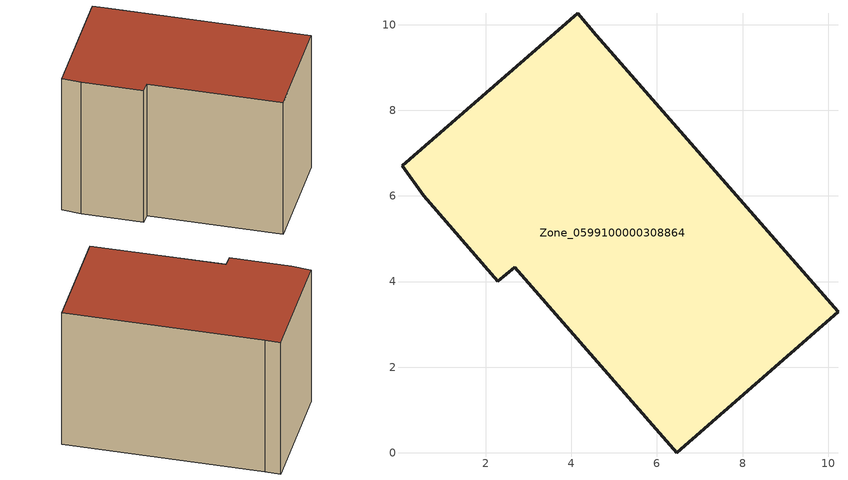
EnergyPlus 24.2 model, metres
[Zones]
Zone_0599100000308864
 floor ground (C_G): 6.46,0 2.68,4.34 2.29,4.01 0.56,6.01 0.06,6.7 4.15,10.27 4.59,9.75 10.23,3.29 z0
 wall outside (C_F): 2.68,4.34 6.46,0 10.23,3.29 4.59,9.75 4.15,10.27 0.06,6.7 0.56,6.01 2.29,4.01 2.68,4.34 z0:6.54
 roof outside (C_R): 0.56,6.01 2.29,4.01 2.68,4.34 6.46,0 10.23,3.29 4.59,9.75 4.15,10.27 0.06,6.7 z6.54
[BUILDING]
Pand.0599100000308864: North Axis=0; Terrain=City; Loads Convergence Tolerance Value=0.04; Temperature Convergence Tolerance Value=0.4; Solar Distribution=FullExterior; Maximum Number of Warmup Days=25; Minimum Number of Warmup Days=1
[Site:Location]
Rotterdam.The.Hague.AP_ZH_NLD Design_Conditions: Latitude=51.96; Longitude=4.45; Time Zone=1; Elevation=-4.5
[SITE:GROUNDTEMPERATURE:BUILDINGSURFACE]
18, 18, 18, 18, 18, 18, 18, 18, 18, 18, 18, 18
[MATERIAL] Thermal Absorptance=0.9; Solar Absorptance=0.7; Visible Absorptance=0.7
Name | Roughness | Thickness | Conductivity | Density | Specific Heat
G.TC.1946 | MediumSmooth | 0.15 | 1 | 540 | 1210
F.TC.1946 | Rough | 0.3 | 0.857143 | 1920 | 840
R.TC.1946 | MediumRough | 0.2 | 0.909091 | 1500 | 1000
[CONSTRUCTION]
C_G: G.TC.1946
C_F: F.TC.1946
C_R: R.TC.1946
[ZONE]
Zone_0599100000308864: Type=1; Multiplier=1; Ceiling Height=Autocalculate; Volume=Autocalculate; Floor Area=autocalculate; Part of Total Floor Area=Yes
[ZONEINFILTRATION:DESIGNFLOWRATE]
Infil_Zone_0599100000308864: Zone or ZoneList or Space or SpaceList=Zone_0599100000308864; Schedule=AlwaysOn; Design Flow Rate Calculation Method=Flow/Area; Flow Rate per Floor Area=0.003; Constant Term Coefficient=1; Temperature Term Coefficient=0; Velocity Term Coefficient=0; Velocity Squared Term Coefficient=0
[HVACTEMPLATE:ZONE:IDEALLOADSAIRSYSTEM]
Zone_0599100000308864: Maximum Heating Supply Air Temperature=50; Minimum Cooling Supply Air Temperature=13; Maximum Heating Supply Air Humidity Ratio=0.0156; Minimum Cooling Supply Air Humidity Ratio=0.0077; Heating Limit=NoLimit; Cooling Limit=NoLimit; Dehumidification Control Type=ConstantSensibleHeatRatio; Cooling Sensible Heat Ratio=0.7; Dehumidification Setpoint=60; Humidification Control Type=None; Humidification Setpoint=30; Outdoor Air Method=None; Outdoor Air Flow Rate per Person=0.00944; Outdoor Air Flow Rate per Zone Floor Area=0; Outdoor Air Flow Rate per Zone=0; Demand Controlled Ventilation Type=None; Outdoor Air Economizer Type=NoEconomizer; Heat Recovery Type=None; Sensible Heat Recovery Effectiveness=0.7; Latent Heat Recovery Effectiveness=0.65
[ZONECONTROL:THERMOSTAT]
ThermostatControl_Zone_0599100000308864: Zone or ZoneList=Zone_0599100000308864; Control Type Schedule=DualSetpointControlType; Control 1=Thermostat_Zone_0599100000308864; Temperature Difference Between Cutout And Setpoint=0
[THERMOSTATSETPOINT:DUALSETPOINT]
Thermostat_Zone_0599100000308864: Heating Setpoint Temperature Schedule=HeatingSetpoint_Zone_0599100000308864; Cooling Setpoint Temperature Schedule=CoolingSetpoint_Zone_0599100000308864
[SCHEDULE:COMPACT]
HeatingSetpoint_Zone_0599100000308864: Through: 12/31, For: AllDays, Until: 24:00, 21
CoolingSetpoint_Zone_0599100000308864: Through: 12/31, For: AllDays, Until: 24:00, 24
DualSetpointControlType: Through: 12/31, For: AllDays, Until: 24:00, 4
AlwaysOn: Through: 12/31, For: AllDays, Until: 24:00, 1
